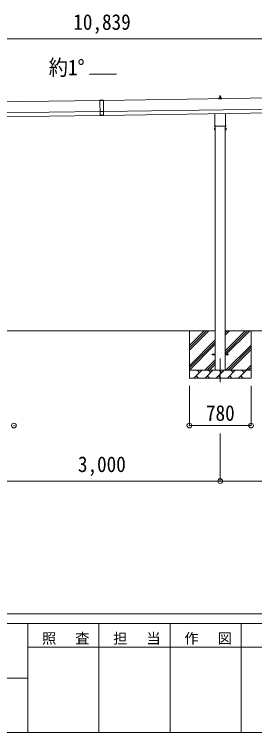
# Model space of a CAD drawing. Units: millimetres at full size, sheet at 1:60. Extents: x -16864 to 16864, y -11640 to 11640.
# Drawn here: x 5232 to 8272, y -11640 to -2563 of the extents above; entities that cross this region are included whole.
import ezdxf
from ezdxf.enums import TextEntityAlignment as Align

# ---------------------------------------------------------------- set-up
doc = ezdxf.new("R2010")
doc.units = ezdxf.units.MM
doc.header["$LTSCALE"] = 60
doc.header["$PDMODE"] = 32
doc.header["$PDSIZE"] = 60
doc.linetypes.add('CHAIN1', pattern=[8, 5, -1, 1, -1])
for name, color, linetype, lineweight in [('0-1_Defpoints', 7, 'CHAIN1', 9), ('0-2_TEXT1', 4, 'Continuous', 9), ('0-3_SHAPE', 7, 'Continuous', 9), ('0-7_PARTS2', 7, 'Continuous', 9), ('0-8_TABLE1', 6, 'Continuous', 9), ('F-0', 7, 'Continuous', 9)]:
    doc.layers.add(name, color=color, linetype=linetype, lineweight=lineweight)
doc.styles.add('ＭＳ ゴシック', font='')
doc.styles.get('ＭＳ ゴシック').set_extended_font_data('MS Gothic')

msp = doc.modelspace()

# ---------------------------------------------------------------- linework, layer by layer
at = {"layer": '0-1_Defpoints'}
msp.add_line((7836.29, -6909.99), (7836.29, -7258.99), dxfattribs=at)
at = {"layer": '0-2_TEXT1'}
for p, q in [((6524.2, -3319.16), (6188.2, -3323.96)), ((11723.99, -3572.33), (6359.04, -3648.97)), ((7818.35, -3630.52), (7818.35, -3622.8)), ((7854.85, -3630.52), (7818.35, -3630.52)), ((7818.73, -3622.02), (7854.47, -3622.02)), ((7819.11, -3621.83), (7825.83, -3620.2)), ((7826.22, -3620.02), (7846.98, -3620.02)), ((7826.6, -3619.23), (7826.6, -3615.02)), ((7827.6, -3615.02), (7845.6, -3615.02)), ((7830.6, -3615.02), (7831.33, -3591.49)), ((7832.33, -3590.52), (7840.87, -3590.52)), ((7841.87, -3591.49), (7842.6, -3615.02)), ((7846.6, -3619.23), (7846.6, -3615.02)), ((7854.08, -3621.83), (7847.36, -3620.2)), ((7854.85, -3630.52), (7854.85, -3622.8)), ((6314.04, -3649.61), (949.09, -3726.26)), ((6314.03, -3648.61), (6359.02, -3647.97)), ((6314.03, -3648.61), (6316.78, -3841.1)), ((6359.04, -3648.97), (6314.04, -3649.61)), ((6359.02, -3647.97), (6361.77, -3840.45)), ((6361.04, -3788.96), (11725.99, -3712.32)), ((951.09, -3866.24), (6316.04, -3789.6)), ((6361.05, -3789.96), (6316.06, -3790.6)), ((6361.75, -3838.95), (11726.7, -3762.31)), ((951.8, -3916.24), (6316.76, -3839.6)), ((6361.7, -3835.45), (6316.71, -3836.1)), ((6361.77, -3840.45), (6316.78, -3841.1)), ((7767.99, -3964.5), (7767.99, -3818.86)), ((7904.59, -3816.91), (7904.59, -3964.5)), ((7766.29, -3973.28), (7766.29, -3967.78)), ((7904.23, -3976.78), (7768.36, -3976.78)), ((7773.79, -3976.78), (7773.79, -7059.99)), ((7898.79, -7059.99), (7898.79, -3976.78)), ((7906.29, -3967.78), (7906.29, -3973.28)), ((7762.29, -4002.78), (7763.05, -4001.46)), ((7762.29, -4002.78), (7762.29, -4019.78)), ((7762.29, -4019.78), (7763.05, -4021.09)), ((7769.29, -4006.37), (7763.05, -4006.37)), ((7769.29, -4016.18), (7763.05, -4016.18)), ((7769.29, -4021.09), (7763.05, -4021.09)), ((7771.79, -4020.48), (7769.29, -4020.48)), ((7900.79, -4020.48), (7903.29, -4020.48)), ((7903.29, -4006.37), (7909.53, -4006.37)), ((7903.29, -4016.18), (7909.53, -4016.18)), ((7903.29, -4021.09), (7909.53, -4021.09)), ((7910.29, -4002.78), (7909.53, -4001.46)), ((7910.29, -4019.78), (7909.53, -4021.09)), ((7910.29, -4002.78), (7910.29, -4019.78)), ((7736.29, -6855.49), (7773.79, -6855.49)), ((7736.29, -6864.49), (7736.29, -6855.49)), ((7736.29, -6855.49), (7773.79, -6855.49)), ((7736.29, -6864.49), (7736.29, -6855.49)), ((7736.29, -6864.49), (7773.79, -6864.49)), ((7736.29, -6864.49), (7773.79, -6864.49)), ((7898.79, -6855.49), (7936.29, -6855.49)), ((7898.79, -6855.49), (7936.29, -6855.49)), ((7898.79, -6864.49), (7936.29, -6864.49)), ((7898.79, -6864.49), (7936.29, -6864.49)), ((7936.29, -6864.49), (7936.29, -6855.49)), ((7936.29, -6864.49), (7936.29, -6855.49))]:
    msp.add_line(p, q, dxfattribs=at)
for points in [[(7769.29, -4021.09), (7769.29, -4001.46), (7763.05, -4001.46)], [(7769.29, -4020.48), (7769.29, -4002.08), (7771.79, -4002.08)], [(7903.29, -4020.48), (7903.29, -4002.08), (7900.79, -4002.08)], [(7903.29, -4021.09), (7903.29, -4001.46), (7909.53, -4001.46)]]:
    msp.add_lwpolyline(points, dxfattribs=at)
for points in [[(7771.79, -4021.78), (7771.79, -4000.78), (7773.79, -4000.78), (7773.79, -4021.78)], [(7900.79, -4021.78), (7900.79, -4000.78), (7898.79, -4000.78), (7898.79, -4021.78)]]:
    msp.add_lwpolyline(points, close=True, dxfattribs=at)
for centre, radius, start, end in [((7819.35, -3622.8), 1, 103.62699, 180), ((7825.6, -3619.23), 1, 283.62699, 0), ((7830.68, -3615.65), 4.13, 90, 171.17633), ((7827.6, -3616.02), 1, 90, 180), ((7832.33, -3591.52), 1, 90, 178.60509), ((7839.93, -3615.02), 4.83, 133.60282, 180), ((7833.27, -3615.02), 4.83, 0, 46.39718), ((7840.87, -3591.52), 1, 1.39491, 90), ((7842.51, -3615.65), 4.13, 8.82367, 90), ((7845.6, -3616.02), 1, 0, 90), ((7847.6, -3619.23), 1, 180, 256.37301), ((7853.85, -3622.8), 1, 0, 76.37301), ((7770.29, -3967.78), 4, 125.09963, 180), ((7770.29, -3973.28), 4, 180, 194.47751), ((7770.29, -3973.28), 4, 194.47751, 241.04498), ((7902.29, -3973.28), 4, 298.95502, 345.52249), ((7902.29, -3967.78), 4, 0, 54.90037), ((7902.29, -3973.28), 4, 345.52249, 0), ((7778.53, -4011.28), 16.24, 162.41205, 197.58795), ((7766.64, -4003.92), 4.34, 145.61575, 214.38425), ((7766.64, -4018.64), 4.34, 145.61575, 214.38425), ((7894.05, -4011.28), 16.24, 342.41205, 17.58795), ((7905.95, -4003.92), 4.34, 325.61575, 34.38425), ((7905.95, -4018.64), 4.34, 325.61575, 34.38425)]:
    msp.add_arc(centre, radius, start, end, dxfattribs=at)
at = {"layer": '0-3_SHAPE'}
for p, q in [((7773.79, -6559.99), (4898.79, -6559.99)), ((7446.29, -6559.99), (7446.29, -7159.99)), ((7446.29, -6748.47), (7634.77, -6559.99)), ((7446.29, -6776.76), (7663.06, -6559.99)), ((7446.29, -6805.04), (7691.34, -6559.99)), ((10773.79, -6559.99), (7898.79, -6559.99)), ((7898.79, -6588.81), (7927.62, -6559.99)), ((7898.79, -6617.1), (7955.9, -6559.99)), ((7898.79, -6871.66), (8210.46, -6559.99)), ((7898.79, -6815.09), (8153.89, -6559.99)), ((7898.79, -6843.37), (8182.18, -6559.99)), ((8226.29, -6559.99), (8226.29, -7159.99)), ((7446.29, -7003.03), (7773.79, -6675.53)), ((7446.29, -7031.31), (7773.79, -6703.81)), ((7446.29, -7059.6), (7773.79, -6732.1)), ((7908.45, -7059.99), (8226.29, -6742.15)), ((7936.73, -7059.99), (8226.29, -6770.43)), ((7965.02, -7059.99), (8226.29, -6798.72)), ((7643.89, -7059.99), (7773.79, -6930.09)), ((7672.18, -7059.99), (7773.79, -6958.37)), ((7700.46, -7059.99), (7773.79, -6986.66)), ((7446.29, -7059.99), (8226.29, -7059.99)), ((7503.45, -7159.99), (7603.45, -7059.99)), ((7574.9, -7088.54), (7546.34, -7059.99)), ((7644.87, -7159.99), (7744.87, -7059.99)), ((7716.32, -7088.54), (7687.76, -7059.99)), ((7786.29, -7159.99), (7886.29, -7059.99)), ((7857.74, -7088.54), (7829.19, -7059.99)), ((7927.71, -7159.99), (8027.71, -7059.99)), ((7999.16, -7088.54), (7970.61, -7059.99)), ((8069.14, -7159.99), (8169.14, -7059.99)), ((8140.58, -7088.54), (8112.03, -7059.99)), ((8163.01, -7059.99), (8226.29, -6996.71)), ((8191.29, -7059.99), (8226.29, -7024.99)), ((8219.58, -7059.99), (8226.29, -7053.27)), ((8226.29, -7159.99), (7446.29, -7159.99)), ((7532, -7131.44), (7560.56, -7159.99)), ((7673.42, -7131.44), (7701.98, -7159.99)), ((7814.85, -7131.44), (7843.4, -7159.99)), ((7956.27, -7131.44), (7984.82, -7159.99)), ((8097.69, -7131.44), (8126.24, -7159.99))]:
    msp.add_line(p, q, dxfattribs=at)
at = {"layer": '0-7_PARTS2', "color": 4}
for p, q in [((6188.2, -3323.96), (6188.2, -3319.16)), ((6188.2, -3319.16), (6524.2, -3319.16))]:
    msp.add_line(p, q, dxfattribs=at)
at = {"layer": '0-8_TABLE1'}
for p, q in [((11757, -2872.35), (918.08, -2872.35)), ((7446.29, -7758.99), (7446.29, -7258.99)), ((8226.29, -7758.99), (8226.29, -7258.99)), ((7446.29, -7758.99), (8226.29, -7758.99)), ((7836.29, -8460.99), (7836.29, -7860.99)), ((7836.29, -8460.99), (4836.29, -8460.99)), ((10836.29, -8460.99), (7836.29, -8460.99))]:
    msp.add_line(p, q, dxfattribs=at)
for p in [(5226.29, -7758.99), (7446.29, -7758.99), (8226.29, -7758.99), (7836.29, -8460.99)]:
    msp.add_point(p, dxfattribs=at)
at = {"layer": 'F-0', "color": 5, "lineweight": 5}
for p, q in [((-16864.12, -10140), (16015.88, -10140)), ((-16864.12, -10260), (10682.37, -10260)), ((5402.37, -10260), (5402.37, -11640)), ((6302.37, -10260), (6302.37, -11640)), ((7202.37, -10260), (7202.37, -11640)), ((8102.36, -10260), (8102.36, -11640)), ((5402.37, -10560), (9002.37, -10560)), ((-6897.63, -10950), (5402.37, -10950)), ((-16864.12, -11640), (16015.88, -11640))]:
    msp.add_line(p, q, dxfattribs=at)

# ---------------------------------------------------------------- texts
at = {"layer": '0-7_PARTS2', "style": 'ＭＳ ゴシック', "width": 0.9}
msp.add_text('約1°', height=197.9, dxfattribs=at).set_placement((5667.11, -3391.71), align=Align.BOTTOM_LEFT)
at = {"layer": '0-8_TABLE1', "color": 7, "style": 'ＭＳ ゴシック', "width": 0.9}
for s, p in [('10,839', (5977.54, -2817.35)), ('780', (7656.29, -7758.99)), ('3,000', (6036.29, -8405.99))]:
    msp.add_text(s, height=197.9, dxfattribs=at).set_placement(p, align=Align.BOTTOM_LEFT)
at = {"layer": 'F-0', "char_height": 132, "attachment_point": 7, "style": 'ＭＳ ゴシック'}
for s, insert in [('\\T1.17;照\u3000査', (5582.37, -10530)), ('\\T1.17;担\u3000当', (6482.37, -10530)), ('\\T1.17;作\u3000図', (7382.37, -10530))]:
    msp.add_mtext(s, dxfattribs=dict(at, insert=insert))

doc.saveas('drawing.dxf')
